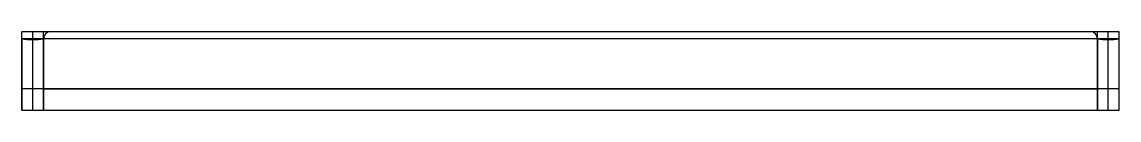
# Model space of a CAD drawing. Extents: x -2 to 152, y 0 to 11.
import ezdxf

# ---------------------------------------------------------------- set-up
doc = ezdxf.new("R2010")
doc.units = 0
doc.layers.get('0').update_dxf_attribs({"linetype": 'CONTINUOUS'})

msp = doc.modelspace()

# ---------------------------------------------------------------- linework, layer by layer
at = {"linetype": 'CONTINUOUS'}
for p, q in [((-1.5, 0), (-1.5, 11)), ((151.5, 11), (-1.5, 11)), ((0, 0), (0, 11)), ((1.5, 0), (1.5, 11)), ((147.5, 11), (2.5, 11)), ((148.5, 0), (148.5, 11)), ((150, 0), (150, 11)), ((151.5, 0), (151.5, 11)), ((151.5, 10), (-1.5, 10)), ((151.5, 10), (-1.5, 10)), ((-1.5, 10), (-1.5, 0)), ((1.5, 0), (1.5, 10)), ((1.5, 10), (1.5, 3)), ((148.5, 10), (148.5, 0)), ((148.5, 3), (148.5, 10)), ((151.5, 0), (151.5, 10)), ((151.5, 3), (-1.5, 3)), ((148.5, 3), (1.5, 3)), ((1.5, 3), (1.5, 0)), ((1.5, 3), (148.5, 3)), ((148.5, 0), (148.5, 3)), ((-1.5, 0), (151.5, 0)), ((-1.5, 0), (1.5, 0)), ((1.5, 0), (148.5, 0)), ((148.5, 0), (151.5, 0))]:
    msp.add_line(p, q, dxfattribs=at)
for centre, radius, start, end in [((2.5, 10), 1, 90, 180), ((147.5, 10), 1, 0, 90), ((0, 19.8), 9.91, 261.2941, 278.7059), ((150, 19.8), 9.91, 261.2941, 278.7059)]:
    msp.add_arc(centre, radius, start, end, dxfattribs=at)

doc.saveas('drawing.dxf')
